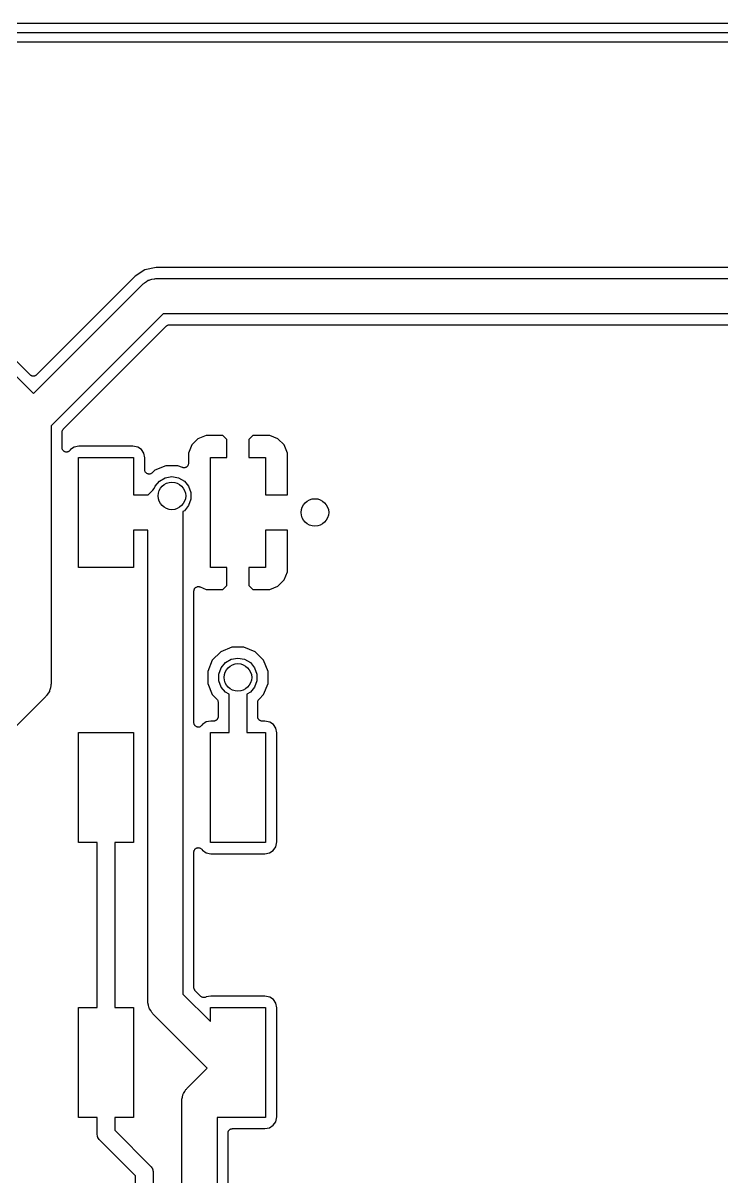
# Model space of a CAD drawing. Extents: x 51 to 137, y -158 to -25.
# Drawn here: x 74.29 to 90.42, y -51.93 to -25.29 of the extents above; entities that cross this region are included whole.
import ezdxf

# ---------------------------------------------------------------- set-up
doc = ezdxf.new("R2010")
doc.units = 0
doc.header["$MEASUREMENT"] = 0
doc.layers.add('BLACK', color=7, linetype='CONTINUOUS')

msp = doc.modelspace()

# ---------------------------------------------------------------- linework, layer by layer
at = {"layer": 'Black'}
for p, q in [((53.5813, -25.2857), (133.619, -25.2857)), ((133.609, -25.5143), (53.5863, -25.5143)), ((53.6226, -25.7175), (133.578, -25.7175)), ((74.4543, -33.4124), (72.1745, -31.1327)), ((76.8765, -31.1338), (74.5979, -33.4124)), ((77.0986, -30.9854), (76.8765, -31.1338)), ((77.3606, -30.9333), (77.0986, -30.9854)), ((120.656, -30.9333), (77.3606, -30.9333)), ((71.9879, -31.3052), (74.5261, -33.8435)), ((74.5261, -33.8435), (77.0632, -31.3063)), ((77.0632, -31.3063), (77.0779, -31.2961)), ((77.0779, -31.2961), (77.0894, -31.2824)), ((77.0894, -31.2824), (77.1354, -31.2558)), ((77.1354, -31.2558), (77.1788, -31.2254)), ((77.1788, -31.2254), (77.1961, -31.2207)), ((77.1961, -31.2207), (77.2116, -31.2118)), ((77.2116, -31.2118), (77.2639, -31.2026)), ((77.2639, -31.2026), (77.3152, -31.1888)), ((77.3152, -31.1888), (77.333, -31.1904)), ((77.333, -31.1904), (77.3506, -31.1873)), ((77.3506, -31.1873), (120.666, -31.1873)), ((77.5189, -32.0001), (74.9325, -34.5865)), ((120.498, -32.0001), (77.5189, -32.0001)), ((75.2163, -34.662), (77.5944, -32.2839)), ((77.5944, -32.2839), (77.5981, -32.2813)), ((77.5981, -32.2813), (77.6009, -32.2779)), ((77.6009, -32.2779), (77.6124, -32.2712)), ((77.6124, -32.2712), (77.6233, -32.2636)), ((77.6233, -32.2636), (77.6276, -32.2625)), ((77.6276, -32.2625), (77.6315, -32.2602)), ((77.6315, -32.2602), (77.6446, -32.2579)), ((77.6446, -32.2579), (77.6574, -32.2545)), ((77.6574, -32.2545), (77.6618, -32.2549)), ((77.6618, -32.2549), (77.6662, -32.2541)), ((77.6662, -32.2541), (115.632, -32.2541)), ((74.4615, -33.4175), (74.4543, -33.4124)), ((74.4678, -33.4238), (74.4615, -33.4175)), ((74.4759, -33.4276), (74.4678, -33.4238)), ((74.4832, -33.4326), (74.4759, -33.4276)), ((74.4917, -33.435), (74.4832, -33.4326)), ((74.4998, -33.4387), (74.4917, -33.435)), ((74.5087, -33.4395), (74.4998, -33.4387)), ((74.5172, -33.4418), (74.5087, -33.4395)), ((74.5261, -33.441), (74.5172, -33.4418)), ((74.535, -33.4418), (74.5261, -33.441)), ((74.5435, -33.4395), (74.535, -33.4418)), ((74.5524, -33.4387), (74.5435, -33.4395)), ((74.5605, -33.435), (74.5524, -33.4387)), ((74.569, -33.4326), (74.5605, -33.435)), ((74.5763, -33.4276), (74.569, -33.4326)), ((74.5844, -33.4238), (74.5763, -33.4276)), ((74.5907, -33.4175), (74.5844, -33.4238)), ((74.5979, -33.4124), (74.5907, -33.4175)), ((74.9325, -34.5865), (74.9325, -40.5478)), ((75.1865, -34.7338), (75.1873, -34.7294)), ((75.1865, -35.091), (75.1865, -34.7338)), ((75.1869, -34.725), (75.1903, -34.7122)), ((75.1873, -34.7294), (75.1869, -34.725)), ((75.1903, -34.7122), (75.1926, -34.6991)), ((75.1926, -34.6991), (75.1949, -34.6952)), ((75.1949, -34.6952), (75.196, -34.6909)), ((75.196, -34.6909), (75.2036, -34.68)), ((75.2036, -34.68), (75.2103, -34.6685)), ((75.2103, -34.6685), (75.2137, -34.6656)), ((75.2137, -34.6656), (75.2163, -34.662)), ((78.3252, -34.8855), (78.1823, -35.0284)), ((78.512, -34.8082), (78.3252, -34.8855)), ((78.9011, -34.8082), (78.512, -34.8082)), ((78.994, -34.9011), (78.9011, -34.8082)), ((78.994, -35.3162), (78.994, -34.9011)), ((79.5949, -34.8082), (79.502, -34.9011)), ((79.502, -34.9011), (79.502, -35.3162)), ((79.984, -34.8082), (79.5949, -34.8082)), ((80.1708, -34.8855), (79.984, -34.8082)), ((80.3137, -35.0284), (80.1708, -34.8855)), ((75.1874, -35.0963), (75.1865, -35.091)), ((75.1871, -35.1016), (75.1874, -35.0963)), ((75.1905, -35.1135), (75.1871, -35.1016)), ((75.1926, -35.1258), (75.1905, -35.1135)), ((75.1953, -35.1304), (75.1926, -35.1258)), ((75.1968, -35.1355), (75.1953, -35.1304)), ((75.2041, -35.1456), (75.1968, -35.1355)), ((75.2103, -35.1563), (75.2041, -35.1456)), ((75.2144, -35.1598), (75.2103, -35.1563)), ((75.2175, -35.1641), (75.2144, -35.1598)), ((75.2278, -35.171), (75.2175, -35.1641)), ((75.2373, -35.179), (75.2278, -35.171)), ((75.3564, -35.1643), (75.3478, -35.1732)), ((75.3659, -35.1563), (75.3564, -35.1643)), ((75.3686, -35.1517), (75.3659, -35.1563)), ((75.3723, -35.1479), (75.3686, -35.1517)), ((75.3831, -35.132), (75.3723, -35.1479)), ((75.4684, -35.0759), (75.3831, -35.132)), ((75.5748, -35.0552), (75.4684, -35.0759)), ((76.8249, -35.0552), (75.5748, -35.0552)), ((76.9348, -35.0773), (76.8249, -35.0552)), ((77.0192, -35.1343), (76.9348, -35.0773)), ((77.0753, -35.2196), (77.0192, -35.1343)), ((78.1823, -35.0284), (78.105, -35.2152)), ((80.391, -35.2152), (80.3137, -35.0284)), ((75.2423, -35.1808), (75.2373, -35.179)), ((75.2467, -35.1838), (75.2423, -35.1808)), ((75.2588, -35.1868), (75.2467, -35.1838)), ((75.2705, -35.1911), (75.2588, -35.1868)), ((75.2758, -35.1911), (75.2705, -35.1911)), ((75.281, -35.1924), (75.2758, -35.1911)), ((75.2933, -35.1911), (75.281, -35.1924)), ((75.3057, -35.1911), (75.2933, -35.1911)), ((75.3108, -35.1893), (75.3057, -35.1911)), ((75.3161, -35.1887), (75.3108, -35.1893)), ((75.3272, -35.1833), (75.3161, -35.1887)), ((75.3389, -35.179), (75.3272, -35.1833)), ((75.343, -35.1756), (75.3389, -35.179)), ((75.3478, -35.1732), (75.343, -35.1756)), ((75.565, -37.8562), (75.565, -35.3162)), ((75.565, -35.3162), (76.835, -35.3162)), ((76.835, -35.3162), (76.835, -36.1798)), ((77.096, -35.326), (77.0753, -35.2196)), ((77.096, -35.6002), (77.096, -35.326)), ((78.105, -35.2152), (78.105, -35.4549)), ((78.613, -37.8562), (78.613, -35.3162)), ((78.613, -35.3162), (78.994, -35.3162)), ((79.502, -35.3162), (79.883, -35.3162)), ((79.883, -35.3162), (79.883, -36.1798)), ((80.391, -36.1798), (80.391, -35.2152)), ((77.0983, -35.6132), (77.096, -35.6002)), ((77.0994, -35.6264), (77.0983, -35.6132)), ((77.1013, -35.6305), (77.0994, -35.6264)), ((77.1021, -35.6349), (77.1013, -35.6305)), ((77.1087, -35.6464), (77.1021, -35.6349)), ((77.1143, -35.6584), (77.1087, -35.6464)), ((77.1175, -35.6616), (77.1143, -35.6584)), ((77.1197, -35.6655), (77.1175, -35.6616)), ((77.1299, -35.674), (77.1197, -35.6655)), ((77.1392, -35.6834), (77.1299, -35.674)), ((77.1433, -35.6853), (77.1392, -35.6834)), ((77.1468, -35.6882), (77.1433, -35.6853)), ((77.1592, -35.6927), (77.1468, -35.6882)), ((77.1712, -35.6983), (77.1592, -35.6927)), ((77.1757, -35.6987), (77.1712, -35.6983)), ((77.1799, -35.7002), (77.1757, -35.6987)), ((77.1932, -35.7002), (77.1799, -35.7002)), ((77.2063, -35.7014), (77.1932, -35.7002)), ((77.2107, -35.7002), (77.2063, -35.7014)), ((77.2152, -35.7002), (77.2107, -35.7002)), ((77.2276, -35.6957), (77.2152, -35.7002)), ((77.2404, -35.6923), (77.2276, -35.6957)), ((77.2441, -35.6897), (77.2404, -35.6923)), ((77.2484, -35.6882), (77.2441, -35.6897)), ((77.2585, -35.6797), (77.2484, -35.6882)), ((77.2693, -35.6721), (77.2585, -35.6797)), ((77.3288, -35.6127), (77.2693, -35.6721)), ((77.5857, -35.5066), (77.3288, -35.6127)), ((77.8636, -35.5068), (77.5857, -35.5066)), ((77.9644, -35.5487), (77.8636, -35.5068)), ((77.9753, -35.5511), (77.9644, -35.5487)), ((77.9858, -35.5549), (77.9753, -35.5511)), ((77.9924, -35.5549), (77.9858, -35.5549)), ((77.9989, -35.5564), (77.9924, -35.5549)), ((78.0099, -35.5549), (77.9989, -35.5564)), ((78.021, -35.5549), (78.0099, -35.5549)), ((78.0273, -35.5527), (78.021, -35.5549)), ((78.0339, -35.5518), (78.0273, -35.5527)), ((78.0437, -35.5467), (78.0339, -35.5518)), ((78.0542, -35.5429), (78.0437, -35.5467)), ((78.0593, -35.5386), (78.0542, -35.5429)), ((78.0652, -35.5355), (78.0593, -35.5386)), ((78.0727, -35.5273), (78.0652, -35.5355)), ((78.0812, -35.5202), (78.0727, -35.5273)), ((78.0845, -35.5144), (78.0812, -35.5202)), ((78.089, -35.5095), (78.0845, -35.5144)), ((78.0933, -35.4993), (78.089, -35.5095)), ((78.0989, -35.4896), (78.0933, -35.4993)), ((78.1, -35.4831), (78.0989, -35.4896)), ((78.1026, -35.477), (78.1, -35.4831)), ((78.1031, -35.4658), (78.1026, -35.477)), ((78.105, -35.4549), (78.1031, -35.4658)), ((77.3376, -35.9821), (77.4372, -35.8634)), ((77.4372, -35.8634), (77.5714, -35.7859)), ((77.5714, -35.7859), (77.724, -35.759)), ((77.724, -35.759), (77.8766, -35.7859)), ((77.8766, -35.7859), (78.0108, -35.8634)), ((78.0108, -35.8634), (78.1104, -35.9821)), ((76.835, -36.1798), (77.1747, -36.1798)), ((77.1747, -36.1798), (77.2843, -36.0701)), ((77.2843, -36.0701), (77.3177, -36.0368)), ((77.3177, -36.0368), (77.3376, -35.9821)), ((78.1104, -35.9821), (78.1634, -36.1277)), ((78.1634, -36.1277), (78.1634, -36.2827)), ((79.883, -36.1798), (80.391, -36.1798)), ((78.1104, -36.4283), (78.0108, -36.547)), ((78.1634, -36.2827), (78.1104, -36.4283)), ((78.0108, -36.547), (77.9781, -36.5659)), ((77.9781, -36.5659), (77.9781, -47.7078)), ((77.1653, -36.9926), (76.835, -36.9926)), ((76.835, -36.9926), (76.835, -37.8562)), ((77.1653, -47.8761), (77.1653, -36.9926)), ((79.883, -36.9926), (79.883, -37.8562)), ((80.391, -36.9926), (79.883, -36.9926)), ((80.391, -37.9572), (80.391, -36.9926)), ((76.835, -37.8562), (75.565, -37.8562)), ((78.994, -37.8562), (78.613, -37.8562)), ((78.994, -38.2713), (78.994, -37.8562)), ((79.883, -37.8562), (79.502, -37.8562)), ((79.502, -37.8562), (79.502, -38.2713)), ((80.3137, -38.144), (80.391, -37.9572)), ((78.2371, -38.3722), (78.2382, -38.3656)), ((78.2382, -38.3656), (78.2438, -38.356)), ((78.2438, -38.356), (78.248, -38.3457)), ((78.248, -38.3457), (78.2525, -38.3408)), ((78.2525, -38.3408), (78.2559, -38.335)), ((78.2559, -38.335), (78.2644, -38.3279)), ((78.2644, -38.3279), (78.2719, -38.3197)), ((78.2719, -38.3197), (78.2778, -38.3166)), ((78.2778, -38.3166), (78.2829, -38.3123)), ((78.2829, -38.3123), (78.2933, -38.3086)), ((78.2933, -38.3086), (78.3031, -38.3034)), ((78.3031, -38.3034), (78.3098, -38.3026)), ((78.3098, -38.3026), (78.3161, -38.3003)), ((78.3161, -38.3003), (78.3271, -38.3003)), ((78.3271, -38.3003), (78.3381, -38.2988)), ((78.3381, -38.2988), (78.3447, -38.3003)), ((78.3447, -38.3003), (78.3513, -38.3003)), ((78.3513, -38.3003), (78.3618, -38.3041)), ((78.3618, -38.3041), (78.3726, -38.3065)), ((78.3726, -38.3065), (78.512, -38.3642)), ((78.512, -38.3642), (78.9011, -38.3642)), ((78.9011, -38.3642), (78.994, -38.2713)), ((79.502, -38.2713), (79.5949, -38.3642)), ((79.5949, -38.3642), (79.984, -38.3642)), ((79.984, -38.3642), (80.1708, -38.2869)), ((80.1708, -38.2869), (80.3137, -38.144)), ((78.2321, -38.4003), (78.234, -38.3894)), ((78.2321, -41.4446), (78.2321, -38.4003)), ((78.234, -38.3894), (78.2345, -38.3783)), ((78.2345, -38.3783), (78.2371, -38.3722)), ((79.1097, -39.6976), (78.8528, -39.8037)), ((79.3875, -39.6978), (79.1097, -39.6976)), ((79.6442, -39.8044), (79.3875, -39.6978)), ((78.8528, -39.8037), (78.6562, -40)), ((79.0954, -39.9769), (79.248, -39.95)), ((79.248, -39.95), (79.4006, -39.9769)), ((79.8405, -40.001), (79.6442, -39.8044)), ((78.6562, -40), (78.5496, -40.2567)), ((78.8086, -40.3187), (78.8616, -40.1731)), ((78.8616, -40.1731), (78.9612, -40.0544)), ((78.9612, -40.0544), (79.0954, -39.9769)), ((79.4006, -39.9769), (79.5348, -40.0544)), ((79.5348, -40.0544), (79.6344, -40.1731)), ((79.6344, -40.1731), (79.6874, -40.3187)), ((79.9466, -40.2579), (79.8405, -40.001)), ((78.5496, -40.2567), (78.5494, -40.5345)), ((78.8086, -40.4737), (78.8086, -40.3187)), ((78.8616, -40.6193), (78.8086, -40.4737)), ((79.6874, -40.4737), (79.6344, -40.6193)), ((79.6874, -40.3187), (79.6874, -40.4737)), ((79.9464, -40.5357), (79.9466, -40.2579)), ((74.864, -40.763), (74.8374, -40.809)), ((74.8944, -40.7196), (74.864, -40.763)), ((74.8991, -40.7023), (74.8944, -40.7196)), ((74.908, -40.6868), (74.8991, -40.7023)), ((74.9172, -40.6345), (74.908, -40.6868)), ((74.931, -40.5832), (74.9172, -40.6345)), ((74.9325, -40.5478), (74.9294, -40.5654)), ((74.9294, -40.5654), (74.931, -40.5832)), ((78.5494, -40.5345), (78.6555, -40.7914)), ((78.9612, -40.738), (78.8616, -40.6193)), ((79.0448, -40.7863), (78.9612, -40.738)), ((79.5348, -40.738), (79.4512, -40.7863)), ((79.6344, -40.6193), (79.5348, -40.738)), ((79.8398, -40.7924), (79.9464, -40.5357)), ((74.8135, -40.8352), (72.4425, -43.2061)), ((74.8237, -40.8205), (74.8135, -40.8352)), ((74.8374, -40.809), (74.8237, -40.8205)), ((78.6555, -40.7914), (78.7611, -40.8971)), ((78.7611, -40.8971), (78.7636, -40.9008)), ((78.7636, -40.9008), (78.767, -40.9036)), ((78.767, -40.9036), (78.7737, -40.9151)), ((78.7737, -40.9151), (78.7813, -40.9261)), ((78.7813, -40.9261), (78.7825, -40.9303)), ((78.7825, -40.9303), (78.7847, -40.9342)), ((78.7847, -40.9342), (78.787, -40.9473)), ((78.787, -40.9473), (78.7904, -40.9602)), ((78.7904, -40.9602), (78.79, -40.9646)), ((78.79, -40.9646), (78.7908, -40.9689)), ((78.7908, -40.9689), (78.7908, -41.3036)), ((79.0448, -41.6662), (79.0448, -40.7863)), ((79.4512, -40.7863), (79.4512, -41.6662)), ((79.7052, -40.9689), (79.706, -40.9645)), ((79.7052, -41.3036), (79.7052, -40.9689)), ((79.7056, -40.96), (79.709, -40.9472)), ((79.706, -40.9645), (79.7056, -40.96)), ((79.709, -40.9472), (79.7113, -40.9342)), ((79.7113, -40.9342), (79.7136, -40.9302)), ((79.7136, -40.9302), (79.7148, -40.9259)), ((79.7148, -40.9259), (79.7224, -40.915)), ((79.7224, -40.915), (79.729, -40.9036)), ((79.729, -40.9036), (79.7324, -40.9007)), ((79.7324, -40.9007), (79.735, -40.897)), ((79.735, -40.897), (79.8398, -40.7924)), ((78.233, -41.4498), (78.2321, -41.4446)), ((78.2327, -41.4552), (78.233, -41.4498)), ((78.2361, -41.4671), (78.2327, -41.4552)), ((78.2382, -41.4793), (78.2361, -41.4671)), ((78.2409, -41.484), (78.2382, -41.4793)), ((78.2424, -41.4891), (78.2409, -41.484)), ((78.2497, -41.4991), (78.2424, -41.4891)), ((78.2559, -41.5099), (78.2497, -41.4991)), ((78.26, -41.5133), (78.2559, -41.5099)), ((78.2631, -41.5176), (78.26, -41.5133)), ((78.2734, -41.5246), (78.2631, -41.5176)), ((78.2829, -41.5326), (78.2734, -41.5246)), ((78.2879, -41.5344), (78.2829, -41.5326)), ((78.2923, -41.5374), (78.2879, -41.5344)), ((78.3044, -41.5404), (78.2923, -41.5374)), ((78.3161, -41.5446), (78.3044, -41.5404)), ((78.3214, -41.5446), (78.3161, -41.5446)), ((78.3266, -41.5459), (78.3214, -41.5446)), ((78.3389, -41.5446), (78.3266, -41.5459)), ((78.3513, -41.5446), (78.3389, -41.5446)), ((78.3564, -41.5428), (78.3513, -41.5446)), ((78.3617, -41.5423), (78.3564, -41.5428)), ((78.3728, -41.5368), (78.3617, -41.5423)), ((78.3845, -41.5326), (78.3728, -41.5368)), ((78.3886, -41.5291), (78.3845, -41.5326)), ((78.3934, -41.5268), (78.3886, -41.5291)), ((78.402, -41.5179), (78.3934, -41.5268)), ((78.4115, -41.5099), (78.402, -41.5179)), ((78.4142, -41.5053), (78.4115, -41.5099)), ((78.4179, -41.5014), (78.4142, -41.5053)), ((78.4311, -41.482), (78.4179, -41.5014)), ((78.5164, -41.4259), (78.4311, -41.482)), ((78.6228, -41.4052), (78.5164, -41.4259)), ((78.6892, -41.4052), (78.6228, -41.4052)), ((78.698, -41.4037), (78.6892, -41.4052)), ((78.7068, -41.4037), (78.698, -41.4037)), ((78.7152, -41.4006), (78.7068, -41.4037)), ((78.7239, -41.3991), (78.7152, -41.4006)), ((78.7316, -41.3947), (78.7239, -41.3991)), ((78.74, -41.3916), (78.7316, -41.3947)), ((78.7468, -41.3859), (78.74, -41.3916)), ((78.7545, -41.3815), (78.7468, -41.3859)), ((78.7602, -41.3747), (78.7545, -41.3815)), ((78.767, -41.3689), (78.7602, -41.3747)), ((78.7715, -41.3612), (78.767, -41.3689)), ((78.7772, -41.3544), (78.7715, -41.3612)), ((78.7802, -41.3461), (78.7772, -41.3544)), ((78.7847, -41.3384), (78.7802, -41.3461)), ((78.7862, -41.3296), (78.7847, -41.3384)), ((78.7893, -41.3213), (78.7862, -41.3296)), ((78.7908, -41.3036), (78.7893, -41.3124)), ((78.7893, -41.3124), (78.7893, -41.3213)), ((79.7067, -41.3124), (79.7052, -41.3036)), ((79.7067, -41.3213), (79.7067, -41.3124)), ((79.7098, -41.3296), (79.7067, -41.3213)), ((79.7113, -41.3384), (79.7098, -41.3296)), ((79.7158, -41.3461), (79.7113, -41.3384)), ((79.7188, -41.3544), (79.7158, -41.3461)), ((79.7245, -41.3612), (79.7188, -41.3544)), ((79.729, -41.3689), (79.7245, -41.3612)), ((79.7358, -41.3747), (79.729, -41.3689)), ((79.7415, -41.3815), (79.7358, -41.3747)), ((79.7492, -41.3859), (79.7415, -41.3815)), ((79.756, -41.3916), (79.7492, -41.3859)), ((79.7644, -41.3947), (79.756, -41.3916)), ((79.7721, -41.3991), (79.7644, -41.3947)), ((79.7808, -41.4006), (79.7721, -41.3991)), ((79.7892, -41.4037), (79.7808, -41.4006)), ((79.798, -41.4037), (79.7892, -41.4037)), ((79.8068, -41.4052), (79.798, -41.4037)), ((79.8729, -41.4052), (79.8068, -41.4052)), ((79.9828, -41.4273), (79.8729, -41.4052)), ((80.0672, -41.4843), (79.9828, -41.4273)), ((80.1233, -41.5696), (80.0672, -41.4843)), ((75.565, -44.2062), (75.565, -41.6662)), ((75.565, -41.6662), (76.835, -41.6662)), ((76.835, -41.6662), (76.835, -44.2062)), ((78.613, -44.2062), (78.613, -41.6662)), ((78.613, -41.6662), (79.0448, -41.6662)), ((79.4512, -41.6662), (79.883, -41.6662)), ((79.883, -41.6662), (79.883, -44.2062)), ((80.144, -41.676), (80.1233, -41.5696)), ((80.144, -44.1961), (80.144, -41.676)), ((75.9968, -44.2062), (75.565, -44.2062)), ((75.9968, -48.0162), (75.9968, -44.2062)), ((76.835, -44.2062), (76.4032, -44.2062)), ((76.4032, -44.2062), (76.4032, -48.0162)), ((79.883, -44.2062), (78.613, -44.2062)), ((80.1219, -44.306), (80.144, -44.1961)), ((78.2321, -44.4285), (78.2331, -44.4226)), ((78.2321, -47.5605), (78.2321, -44.4285)), ((78.2328, -44.4166), (78.2362, -44.4054)), ((78.2331, -44.4226), (78.2328, -44.4166)), ((78.2362, -44.4054), (78.2382, -44.3937)), ((78.2382, -44.3937), (78.2412, -44.3886)), ((78.2412, -44.3886), (78.2429, -44.3828)), ((78.2429, -44.3828), (78.25, -44.3734)), ((78.25, -44.3734), (78.2559, -44.3632)), ((78.2559, -44.3632), (78.2604, -44.3593)), ((78.2604, -44.3593), (78.264, -44.3546)), ((78.264, -44.3546), (78.2739, -44.3481)), ((78.2739, -44.3481), (78.2829, -44.3405)), ((78.2829, -44.3405), (78.2885, -44.3385)), ((78.2885, -44.3385), (78.2935, -44.3352)), ((78.2935, -44.3352), (78.305, -44.3325)), ((78.305, -44.3325), (78.3161, -44.3284)), ((78.3161, -44.3284), (78.322, -44.3284)), ((78.322, -44.3284), (78.3279, -44.3271)), ((78.3279, -44.3271), (78.3396, -44.3284)), ((78.3396, -44.3284), (78.3513, -44.3284)), ((78.3513, -44.3284), (78.357, -44.3305)), ((78.357, -44.3305), (78.3629, -44.3312)), ((78.3629, -44.3312), (78.3734, -44.3365)), ((78.3734, -44.3365), (78.3845, -44.3405)), ((78.3845, -44.3405), (78.3891, -44.3444)), ((78.3891, -44.3444), (78.3944, -44.347)), ((78.3944, -44.347), (78.4025, -44.3556)), ((78.4025, -44.3556), (78.4115, -44.3632)), ((78.4115, -44.3632), (78.4145, -44.3684)), ((78.4145, -44.3684), (78.4186, -44.3727)), ((78.4186, -44.3727), (78.4288, -44.3881)), ((78.4288, -44.3881), (78.5132, -44.4451)), ((78.5132, -44.4451), (78.6231, -44.4672)), ((78.6231, -44.4672), (79.8732, -44.4672)), ((79.8732, -44.4672), (79.9796, -44.4465)), ((79.9796, -44.4465), (80.0649, -44.3904)), ((80.0649, -44.3904), (80.1219, -44.306)), ((78.2329, -47.5649), (78.2321, -47.5605)), ((78.2325, -47.5693), (78.2329, -47.5649)), ((78.2359, -47.5821), (78.2325, -47.5693)), ((78.2382, -47.5952), (78.2359, -47.5821)), ((78.2405, -47.5991), (78.2382, -47.5952)), ((78.2416, -47.6034), (78.2405, -47.5991)), ((78.2492, -47.6143), (78.2416, -47.6034)), ((78.2559, -47.6258), (78.2492, -47.6143)), ((78.2593, -47.6286), (78.2559, -47.6258)), ((78.2619, -47.6323), (78.2593, -47.6286)), ((78.3909, -47.7614), (78.2619, -47.6323)), ((77.1684, -47.8937), (77.1653, -47.8761)), ((77.1668, -47.9115), (77.1684, -47.8937)), ((77.1806, -47.9628), (77.1668, -47.9115)), ((77.1898, -48.0151), (77.1806, -47.9628)), ((77.9781, -47.7078), (78.613, -48.3427)), ((78.4042, -47.7707), (78.3909, -47.7614)), ((78.4171, -47.7803), (78.4042, -47.7707)), ((78.4186, -47.7808), (78.4171, -47.7803)), ((78.4198, -47.7816), (78.4186, -47.7808)), ((78.4355, -47.7858), (78.4198, -47.7816)), ((78.4509, -47.7905), (78.4355, -47.7858)), ((78.4525, -47.7904), (78.4509, -47.7905)), ((78.4539, -47.7908), (78.4525, -47.7904)), ((78.47, -47.7894), (78.4539, -47.7908)), ((78.4862, -47.7884), (78.47, -47.7894)), ((78.4876, -47.7878), (78.4862, -47.7884)), ((78.4891, -47.7877), (78.4876, -47.7878)), ((78.5037, -47.7809), (78.4891, -47.7877)), ((78.5144, -47.7763), (78.5037, -47.7809)), ((78.6228, -47.7552), (78.5144, -47.7763)), ((79.8729, -47.7552), (78.6228, -47.7552)), ((79.9828, -47.7773), (79.8729, -47.7552)), ((80.0672, -47.8343), (79.9828, -47.7773)), ((80.1233, -47.9196), (80.0672, -47.8343)), ((80.144, -48.026), (80.1233, -47.9196)), ((75.565, -50.5562), (75.565, -48.0162)), ((75.565, -48.0162), (75.9968, -48.0162)), ((76.4032, -48.0162), (76.835, -48.0162)), ((76.835, -48.0162), (76.835, -50.5562)), ((77.1987, -48.0306), (77.1898, -48.0151)), ((77.2034, -48.0479), (77.1987, -48.0306)), ((77.2338, -48.0913), (77.2034, -48.0479)), ((77.2604, -48.1373), (77.2338, -48.0913)), ((77.2741, -48.1488), (77.2604, -48.1373)), ((77.2843, -48.1635), (77.2741, -48.1488)), ((78.5402, -49.4193), (77.2843, -48.1635)), ((78.613, -48.3427), (78.613, -48.0162)), ((78.613, -48.0162), (79.883, -48.0162)), ((79.883, -48.0162), (79.883, -50.5562)), ((80.144, -50.5461), (80.144, -48.026)), ((78.0716, -49.8878), (78.5402, -49.4193)), ((77.9541, -50.1398), (77.9679, -50.0885)), ((77.9679, -50.0885), (77.9771, -50.0362)), ((77.9771, -50.0362), (77.986, -50.0207)), ((77.986, -50.0207), (77.9907, -50.0034)), ((77.9907, -50.0034), (78.0211, -49.96)), ((78.0211, -49.96), (78.0477, -49.914)), ((78.0477, -49.914), (78.0614, -49.9025)), ((78.0614, -49.9025), (78.0716, -49.8878)), ((77.9526, -50.1752), (77.9557, -50.1576)), ((77.9526, -54.9758), (77.9526, -50.1752)), ((77.9557, -50.1576), (77.9541, -50.1398)), ((75.9968, -50.5562), (75.565, -50.5562)), ((75.9968, -50.9372), (75.9968, -50.5562)), ((76.835, -50.5562), (76.4032, -50.5562)), ((76.4032, -50.5562), (76.4032, -50.853)), ((79.883, -50.5562), (78.7654, -50.5562)), ((78.7654, -50.5562), (78.7654, -54.9599)), ((80.1219, -50.656), (80.144, -50.5461)), ((76.4032, -50.853), (77.2327, -51.6825)), ((79.0209, -50.9011), (79.024, -50.8928)), ((79.024, -50.8928), (79.0255, -50.884)), ((79.0255, -50.884), (79.03, -50.8763)), ((79.03, -50.8763), (79.033, -50.868)), ((79.033, -50.868), (79.0387, -50.8612)), ((79.0387, -50.8612), (79.0432, -50.8535)), ((79.0432, -50.8535), (79.05, -50.8477)), ((79.05, -50.8477), (79.0557, -50.8409)), ((79.0557, -50.8409), (79.0634, -50.8365)), ((79.0634, -50.8365), (79.0702, -50.8308)), ((79.0702, -50.8308), (79.0786, -50.8277)), ((79.0786, -50.8277), (79.0863, -50.8233)), ((79.0863, -50.8233), (79.095, -50.8217)), ((79.095, -50.8217), (79.1034, -50.8187)), ((79.1034, -50.8187), (79.1122, -50.8187)), ((79.1122, -50.8187), (79.121, -50.8172)), ((79.121, -50.8172), (79.8732, -50.8172)), ((79.8732, -50.8172), (79.9796, -50.7965)), ((79.9796, -50.7965), (80.0649, -50.7404)), ((80.0649, -50.7404), (80.1219, -50.656)), ((75.9984, -50.946), (75.9968, -50.9372)), ((75.9976, -50.9549), (75.9984, -50.946)), ((76.0044, -50.9805), (75.9976, -50.9549)), ((76.0091, -51.0067), (76.0044, -50.9805)), ((76.0135, -51.0144), (76.0091, -51.0067)), ((76.0158, -51.0231), (76.0135, -51.0144)), ((76.0311, -51.0448), (76.0158, -51.0231)), ((76.0443, -51.0678), (76.0311, -51.0448)), ((76.0512, -51.0736), (76.0443, -51.0678)), ((76.0563, -51.0809), (76.0512, -51.0736)), ((76.8858, -51.9104), (76.0563, -51.0809)), ((79.0194, -50.9188), (79.0209, -50.91)), ((79.0194, -52.517), (79.0194, -50.9188)), ((79.0209, -50.91), (79.0209, -50.9011)), ((77.2327, -51.6825), (77.2378, -51.6898)), ((77.2378, -51.6898), (77.2447, -51.6956)), ((76.8858, -52.8422), (76.8858, -51.9104)), ((77.2447, -51.6956), (77.2579, -51.7186)), ((77.2579, -51.7186), (77.2732, -51.7403)), ((77.2732, -51.7403), (77.2755, -51.749)), ((77.2755, -51.749), (77.2799, -51.7567)), ((77.2799, -51.7567), (77.2846, -51.7829)), ((77.2846, -51.7829), (77.2914, -51.8085)), ((77.2914, -51.8085), (77.2906, -51.8174)), ((77.2906, -51.8174), (77.2922, -51.8262)), ((77.2922, -51.8262), (77.2922, -52.8422))]:
    msp.add_line(p, q, dxfattribs=at)
for centre in [(77.724, -36.2052), (81.026, -36.5862), (79.248, -40.3962)]:
    msp.add_circle(centre, 0.3175, dxfattribs=at)

doc.saveas('drawing.dxf')
